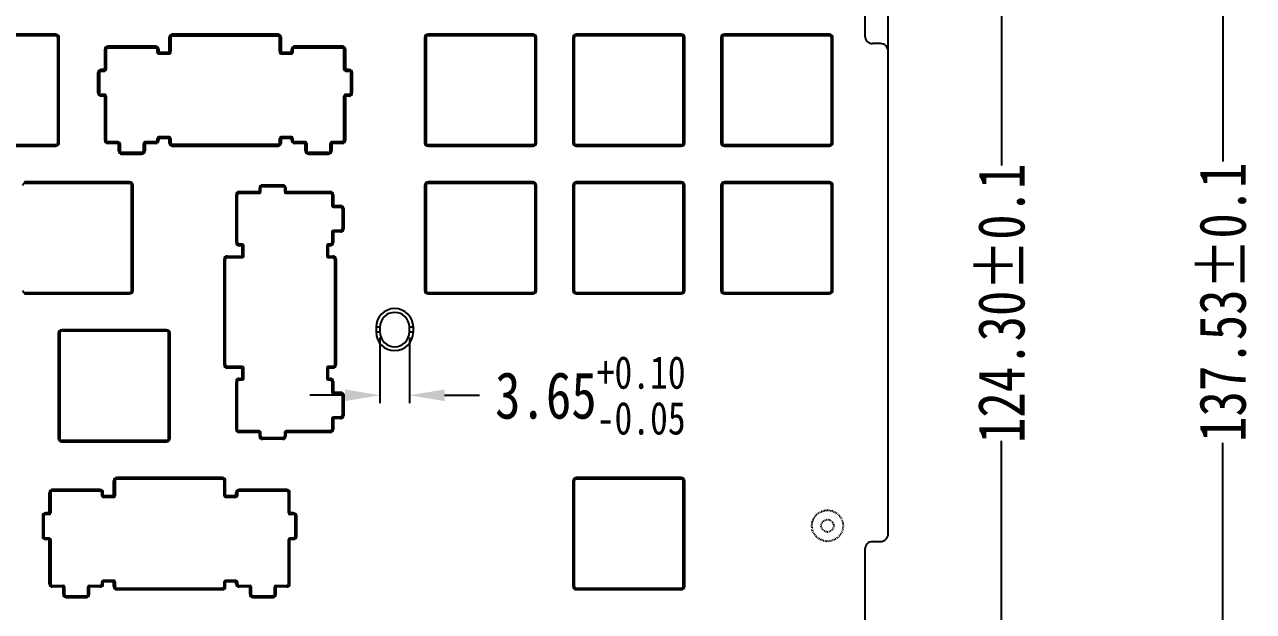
# Model space of a CAD drawing. Header units: inches. Extents: x 2039 to 2506, y 39 to 309.
# Drawn here: x 2347.9 to 2505.9, y 148.1 to 223.6 of the extents above; entities that cross this region are included whole.
import ezdxf

# ---------------------------------------------------------------- set-up
doc = ezdxf.new("R2010")
doc.units = ezdxf.units.IN
doc.header["$LTSCALE"] = 0.909449
doc.header["$MEASUREMENT"] = 0
doc.header["$PDMODE"] = 3
doc.header["$PDSIZE"] = 0.3125
doc.linetypes.add('HIDDEN', pattern=[0.2, 0.1, -0.1])
doc.linetypes.add('PHANTOM', pattern=[0.8, 0.45, -0.05, 0.1, -0.05, 0.1, -0.05])
doc.layers.get('0').update_dxf_attribs({"linetype": 'CONTINUOUS'})
doc.layers.get('Defpoints').update_dxf_attribs({"linetype": 'CONTINUOUS'})
doc.layers.add('DEFAULT_2', color=8, linetype='HIDDEN')
doc.layers.add('DEFAULT_3', color=7, linetype='PHANTOM')
doc.styles.get("Standard").update_dxf_attribs({"font": 'txt', "width": 0.8})
doc.dimstyles.get("Standard").update_dxf_attribs({"dimtxt": 6, "dimasz": 4.5, "dimexe": 1, "dimexo": 1, "dimgap": 0.09, "dimtad": 0, "dimzin": 1, "dimdsep": 46, "dimtxsty": 'Standard', "dimcen": 0.09, "dimclrd": 5, "dimclre": 5, "dimclrt": 1, "dimadec": 0, "dimazin": 0, "dimtp": 0.01, "dimtm": 0.01, "dimtfac": 1, "dimtofl": 0, "dimtmove": 0, "dimatfit": 3, "dimfxl": 1, "dimtolj": 1, "dimtzin": 4, "dimarcsym": 0})

# ---------------------------------------------------------------- blocks, each defined once
blk = doc.blocks.new('*D13')
at = {"layer": 'DEFAULT_3', "color": 3, "linetype": 'ByBlock', "lineweight": -2, "transparency": 16777216}
for p, q in [((2102.23, 159.11), (2102.23, 306.26)), ((2106.73, 305.26), (2170.1, 305.26)), ((2454.43, 305.26), (2207.08, 305.26)), ((2458.93, 159.11), (2458.93, 306.26))]:
    blk.add_line(p, q, dxfattribs=at)
at = {"layer": 'DEFAULT_3', "color": 3, "linetype": 'ByBlock', "transparency": 16777216}
for points in [[(2106.73, 306.01), (2106.73, 304.51), (2102.23, 305.26)], [(2454.43, 304.51), (2454.43, 306.01), (2458.93, 305.26)]]:
    blk.add_solid(points, dxfattribs=at)
at = {"layer": 'Defpoints', "color": 0, "linetype": 'ByBlock', "transparency": 16777216}
for p in [(2458.93, 305.26), (2102.23, 158.11), (2458.93, 158.11)]:
    blk.add_point(p, dxfattribs=at)
at = {"layer": 'DEFAULT_3', "color": 3, "linetype": 'ByBlock', "transparency": 16777216, "insert": (2188.59, 305.26), "char_height": 6, "attachment_point": 5}
blk.add_mtext('356.70%%P0.1', dxfattribs=at)
blk = doc.blocks.new('*D14')
at = {"layer": 'DEFAULT_3', "color": 3, "linetype": 'ByBlock', "lineweight": -2, "transparency": 16777216}
for p, q in [((2455.93, 251.26), (2474.5, 251.26)), ((2473.5, 246.76), (2473.5, 205.43)), ((2473.5, 131.46), (2473.5, 170.05)), ((2455.93, 126.96), (2474.5, 126.96))]:
    blk.add_line(p, q, dxfattribs=at)
at = {"layer": 'DEFAULT_3', "color": 3, "linetype": 'ByBlock', "transparency": 16777216}
for points in [[(2474.25, 246.76), (2472.75, 246.76), (2473.5, 251.26)], [(2472.75, 131.46), (2474.25, 131.46), (2473.5, 126.96)]]:
    blk.add_solid(points, dxfattribs=at)
at = {"layer": 'Defpoints', "color": 0, "linetype": 'ByBlock', "transparency": 16777216}
for p in [(2454.93, 251.26), (2454.93, 126.96), (2473.5, 126.96)]:
    blk.add_point(p, dxfattribs=at)
at = {"layer": 'DEFAULT_3', "color": 3, "linetype": 'ByBlock', "transparency": 16777216, "insert": (2473.5, 187.74), "char_height": 6, "attachment_point": 5, "rotation": 90}
blk.add_mtext('124.30%%P0.1', dxfattribs=at)
blk = doc.blocks.new('*D15')
at = {"layer": 'DEFAULT_3', "color": 3, "linetype": 'ByBlock', "lineweight": -2, "transparency": 16777216}
for p, q in [((2437.33, 258.26), (2502.94, 258.26)), ((2501.94, 253.76), (2501.94, 205.98)), ((2501.94, 125.23), (2501.94, 169.8)), ((2437.33, 120.73), (2502.94, 120.73))]:
    blk.add_line(p, q, dxfattribs=at)
at = {"layer": 'DEFAULT_3', "color": 3, "linetype": 'ByBlock', "transparency": 16777216}
for points in [[(2502.69, 253.76), (2501.19, 253.76), (2501.94, 258.26)], [(2501.19, 125.23), (2502.69, 125.23), (2501.94, 120.73)]]:
    blk.add_solid(points, dxfattribs=at)
at = {"layer": 'Defpoints', "color": 0, "linetype": 'ByBlock', "transparency": 16777216}
for p in [(2436.33, 258.26), (2501.94, 258.26), (2436.33, 120.73)]:
    blk.add_point(p, dxfattribs=at)
at = {"layer": 'DEFAULT_3', "color": 3, "linetype": 'ByBlock', "transparency": 16777216, "insert": (2501.94, 187.89), "char_height": 6, "attachment_point": 5, "rotation": 90}
blk.add_mtext('137.53%%P0.1', dxfattribs=at)
blk = doc.blocks.new('*D38')
at = {"layer": 'DEFAULT_3', "color": 3, "linetype": 'ByBlock', "lineweight": -2, "transparency": 16777216}
for p, q in [((2393.59, 183.36), (2393.59, 174.92)), ((2397.39, 183.36), (2397.39, 174.92)), ((2389.09, 175.92), (2384.59, 175.92)), ((2401.89, 175.92), (2406.39, 175.92))]:
    blk.add_line(p, q, dxfattribs=at)
at = {"layer": 'DEFAULT_3', "color": 3, "linetype": 'ByBlock', "transparency": 16777216}
for points in [[(2389.09, 175.17), (2389.09, 176.67), (2393.59, 175.92)], [(2401.89, 176.67), (2401.89, 175.17), (2397.39, 175.92)]]:
    blk.add_solid(points, dxfattribs=at)
at = {"layer": 'Defpoints', "color": 0, "linetype": 'ByBlock', "transparency": 16777216}
for p in [(2393.59, 184.36), (2397.39, 184.36), (2397.39, 175.92)]:
    blk.add_point(p, dxfattribs=at)
at = {"layer": 'DEFAULT_3', "color": 3, "linetype": 'ByBlock', "transparency": 16777216, "insert": (2420.64, 175.92), "char_height": 6, "attachment_point": 5}
blk.add_mtext('\\A1;\\A1;3.65{\\H0.7x;\\S+0.10^ -0.05;}', dxfattribs=at)

msp = doc.modelspace()

# ---------------------------------------------------------------- linework, layer by layer
at = {"color": 7, "linetype": 'Continuous'}
for p, q in [((2455.927, 250.26), (2455.927, 222.115)), ((2351.923, 222.33), (2338.423, 222.33)), ((2351.923, 222.13), (2338.423, 222.13)), ((2351.923, 222.13), (2351.923, 222.33)), ((2352.373, 221.88), (2352.173, 221.88)), ((2352.173, 208.38), (2352.173, 221.88)), ((2352.373, 208.38), (2352.373, 221.88)), ((2366.688, 221.93), (2366.488, 221.93)), ((2366.488, 221.93), (2366.488, 220.085)), ((2366.488, 219.985), (2366.488, 221.93)), ((2366.688, 221.93), (2366.688, 220.085)), ((2366.688, 219.985), (2366.688, 221.93)), ((2380.488, 222.33), (2366.888, 222.33)), ((2366.888, 222.33), (2366.888, 222.13)), ((2366.888, 222.33), (2380.488, 222.33)), ((2380.488, 222.13), (2366.888, 222.13)), ((2366.888, 222.13), (2380.488, 222.13)), ((2380.488, 222.13), (2380.488, 222.33)), ((2380.888, 221.93), (2380.688, 221.93)), ((2380.688, 220.085), (2380.688, 221.93)), ((2380.688, 221.93), (2380.688, 219.985)), ((2380.888, 220.085), (2380.888, 221.93)), ((2380.888, 221.93), (2380.888, 219.985)), ((2399.523, 221.88), (2399.323, 221.88)), ((2399.323, 221.88), (2399.323, 208.38)), ((2399.523, 221.88), (2399.523, 208.38)), ((2413.273, 222.33), (2399.773, 222.33)), ((2399.773, 222.33), (2399.773, 222.13)), ((2413.273, 222.13), (2399.773, 222.13)), ((2413.273, 222.13), (2413.273, 222.33)), ((2413.723, 221.88), (2413.523, 221.88)), ((2413.523, 208.38), (2413.523, 221.88)), ((2413.723, 208.38), (2413.723, 221.88)), ((2418.573, 221.88), (2418.373, 221.88)), ((2418.373, 221.88), (2418.373, 208.38)), ((2418.573, 221.88), (2418.573, 208.38)), ((2432.323, 222.33), (2418.823, 222.33)), ((2418.823, 222.33), (2418.823, 222.13)), ((2432.323, 222.13), (2418.823, 222.13)), ((2432.323, 222.13), (2432.323, 222.33)), ((2432.773, 221.88), (2432.573, 221.88)), ((2432.573, 208.38), (2432.573, 221.88)), ((2432.773, 208.38), (2432.773, 221.88)), ((2437.623, 221.88), (2437.423, 221.88)), ((2437.423, 221.88), (2437.423, 208.38)), ((2437.623, 221.88), (2437.623, 208.38)), ((2451.373, 222.33), (2437.873, 222.33)), ((2437.873, 222.33), (2437.873, 222.13)), ((2451.373, 222.13), (2437.873, 222.13)), ((2451.373, 222.13), (2451.373, 222.33)), ((2451.823, 221.88), (2451.623, 221.88)), ((2451.623, 208.38), (2451.623, 221.88)), ((2451.823, 208.38), (2451.823, 221.88)), ((2358.412, 220.385), (2358.212, 220.385)), ((2358.212, 217.585), (2358.212, 220.385)), ((2358.212, 217.785), (2358.212, 220.385)), ((2358.412, 220.385), (2358.412, 217.785)), ((2358.412, 217.785), (2358.412, 220.385)), ((2364.763, 220.785), (2358.612, 220.785)), ((2358.612, 220.785), (2358.612, 220.585)), ((2358.612, 220.785), (2364.763, 220.785)), ((2364.763, 220.585), (2358.612, 220.585)), ((2358.612, 220.585), (2364.763, 220.585)), ((2364.763, 220.585), (2364.763, 220.785)), ((2365.163, 220.385), (2364.963, 220.385)), ((2364.963, 219.985), (2364.963, 220.385)), ((2364.963, 220.385), (2364.963, 219.985)), ((2366.388, 219.985), (2364.963, 219.985)), ((2365.163, 219.785), (2365.163, 220.385)), ((2365.163, 220.385), (2365.163, 219.985)), ((2365.163, 219.985), (2366.488, 219.985)), ((2366.388, 219.785), (2365.163, 219.785)), ((2365.163, 219.785), (2366.488, 219.785)), ((2366.388, 219.785), (2366.388, 219.985)), ((2366.488, 220.085), (2366.688, 220.085)), ((2380.688, 220.085), (2380.888, 220.085)), ((2380.888, 219.985), (2382.212, 219.985)), ((2380.888, 219.785), (2382.212, 219.785)), ((2382.412, 219.985), (2380.988, 219.985)), ((2380.988, 219.985), (2380.988, 219.785)), ((2382.212, 219.785), (2380.988, 219.785)), ((2382.412, 220.385), (2382.212, 220.385)), ((2382.212, 219.785), (2382.212, 220.385)), ((2382.212, 219.985), (2382.212, 220.385)), ((2382.412, 220.385), (2382.412, 219.985)), ((2382.412, 219.985), (2382.412, 220.385)), ((2388.763, 220.785), (2382.612, 220.785)), ((2382.612, 220.785), (2382.612, 220.585)), ((2382.612, 220.785), (2388.763, 220.785)), ((2388.763, 220.585), (2382.612, 220.585)), ((2382.612, 220.585), (2388.763, 220.585)), ((2388.763, 220.585), (2388.763, 220.785)), ((2389.163, 220.385), (2388.963, 220.385)), ((2388.963, 217.785), (2388.963, 220.385)), ((2388.963, 220.385), (2388.963, 217.785)), ((2389.163, 217.585), (2389.163, 220.385)), ((2389.163, 220.385), (2389.163, 217.785)), ((2457.927, 221.115), (2456.927, 221.115)), ((2458.927, 158.115), (2458.927, 220.115)), ((2357.538, 217.385), (2357.338, 217.385)), ((2357.338, 217.385), (2357.338, 214.775)), ((2357.338, 214.775), (2357.338, 217.385)), ((2357.538, 217.385), (2357.538, 214.775)), ((2357.538, 214.775), (2357.538, 217.385)), ((2358.412, 217.785), (2357.738, 217.785)), ((2357.738, 217.785), (2357.738, 217.585)), ((2357.738, 217.785), (2358.212, 217.785)), ((2358.212, 217.585), (2357.738, 217.585)), ((2357.738, 217.585), (2358.212, 217.585)), ((2389.638, 217.785), (2388.963, 217.785)), ((2389.163, 217.785), (2389.638, 217.785)), ((2389.638, 217.585), (2389.163, 217.585)), ((2389.163, 217.585), (2389.638, 217.585)), ((2389.638, 217.585), (2389.638, 217.785)), ((2390.038, 217.385), (2389.838, 217.385)), ((2389.838, 214.775), (2389.838, 217.385)), ((2389.838, 217.385), (2389.838, 214.775)), ((2390.038, 214.775), (2390.038, 217.385)), ((2390.038, 217.385), (2390.038, 214.775)), ((2357.338, 214.775), (2357.538, 214.775)), ((2357.738, 214.575), (2358.212, 214.575)), ((2357.738, 214.575), (2357.738, 214.375)), ((2358.212, 214.575), (2357.738, 214.575)), ((2358.412, 214.375), (2357.738, 214.375)), ((2358.212, 214.375), (2357.738, 214.375)), ((2358.212, 208.675), (2358.212, 214.575)), ((2358.212, 208.675), (2358.212, 214.375)), ((2358.412, 214.375), (2358.412, 208.675)), ((2358.412, 208.675), (2358.412, 214.375)), ((2389.638, 214.375), (2388.963, 214.375)), ((2388.963, 208.675), (2388.963, 214.375)), ((2388.963, 214.375), (2388.963, 208.675)), ((2389.163, 214.575), (2389.638, 214.575)), ((2389.163, 208.675), (2389.163, 214.575)), ((2389.638, 214.575), (2389.163, 214.575)), ((2389.638, 214.375), (2389.163, 214.375)), ((2389.163, 214.375), (2389.163, 208.675)), ((2389.638, 214.375), (2389.638, 214.575)), ((2389.838, 214.775), (2390.038, 214.775)), ((2358.212, 208.675), (2358.412, 208.675)), ((2366.688, 208.93), (2364.963, 208.93)), ((2364.963, 208.675), (2364.963, 208.93)), ((2364.963, 208.93), (2364.963, 208.675)), ((2364.963, 208.675), (2365.163, 208.675)), ((2365.163, 209.13), (2366.488, 209.13)), ((2365.163, 208.675), (2365.163, 209.13)), ((2366.488, 209.13), (2365.163, 209.13)), ((2366.488, 208.93), (2365.163, 208.93)), ((2365.163, 208.93), (2365.163, 208.675)), ((2366.488, 208.33), (2366.488, 209.13)), ((2366.488, 208.33), (2366.488, 208.93)), ((2366.688, 208.93), (2366.688, 208.33)), ((2366.688, 208.33), (2366.688, 208.93)), ((2382.412, 208.93), (2380.688, 208.93)), ((2380.688, 208.33), (2380.688, 208.93)), ((2380.688, 208.93), (2380.688, 208.33)), ((2380.888, 209.13), (2382.212, 209.13)), ((2380.888, 208.33), (2380.888, 209.13)), ((2382.212, 209.13), (2380.888, 209.13)), ((2382.212, 208.93), (2380.888, 208.93)), ((2380.888, 208.93), (2380.888, 208.33)), ((2382.212, 208.675), (2382.212, 209.13)), ((2382.212, 208.675), (2382.212, 208.93)), ((2382.212, 208.675), (2382.412, 208.675)), ((2382.412, 208.93), (2382.412, 208.675)), ((2382.412, 208.675), (2382.412, 208.93)), ((2388.963, 208.675), (2389.163, 208.675)), ((2338.423, 208.13), (2351.923, 208.13)), ((2338.423, 207.93), (2351.923, 207.93)), ((2351.923, 207.93), (2351.923, 208.13)), ((2352.173, 208.38), (2352.373, 208.38)), ((2358.612, 208.475), (2359.988, 208.475)), ((2358.612, 208.475), (2358.612, 208.275)), ((2359.988, 208.475), (2358.612, 208.475)), ((2360.188, 208.275), (2358.612, 208.275)), ((2359.988, 208.275), (2358.612, 208.275)), ((2359.988, 207.325), (2359.988, 208.475)), ((2359.988, 207.325), (2359.988, 208.275)), ((2359.988, 207.325), (2360.188, 207.325)), ((2360.188, 208.275), (2360.188, 207.325)), ((2360.188, 207.325), (2360.188, 208.275)), ((2360.388, 207.125), (2362.988, 207.125)), ((2360.388, 207.125), (2360.388, 206.925)), ((2362.988, 207.125), (2360.388, 207.125)), ((2362.988, 206.925), (2362.988, 207.125)), ((2364.763, 208.275), (2363.188, 208.275)), ((2363.188, 207.325), (2363.188, 208.275)), ((2363.188, 208.275), (2363.188, 207.325)), ((2363.188, 207.325), (2363.388, 207.325)), ((2363.388, 208.475), (2364.763, 208.475)), ((2363.388, 207.325), (2363.388, 208.475)), ((2364.763, 208.475), (2363.388, 208.475)), ((2364.763, 208.275), (2363.388, 208.275)), ((2363.388, 208.275), (2363.388, 207.325)), ((2364.763, 208.275), (2364.763, 208.475)), ((2366.488, 208.33), (2366.688, 208.33)), ((2366.888, 208.13), (2380.488, 208.13)), ((2366.888, 208.13), (2366.888, 207.93)), ((2380.488, 208.13), (2366.888, 208.13)), ((2366.888, 207.93), (2380.488, 207.93)), ((2380.488, 207.93), (2366.888, 207.93)), ((2380.488, 207.93), (2380.488, 208.13)), ((2380.688, 208.33), (2380.888, 208.33)), ((2382.612, 208.475), (2383.988, 208.475)), ((2382.612, 208.475), (2382.612, 208.275)), ((2383.988, 208.475), (2382.612, 208.475)), ((2384.188, 208.275), (2382.612, 208.275)), ((2383.988, 208.275), (2382.612, 208.275)), ((2383.988, 207.325), (2383.988, 208.475)), ((2383.988, 207.325), (2383.988, 208.275)), ((2383.988, 207.325), (2384.188, 207.325)), ((2384.188, 208.275), (2384.188, 207.325)), ((2384.188, 207.325), (2384.188, 208.275)), ((2384.388, 207.125), (2386.988, 207.125)), ((2384.388, 207.125), (2384.388, 206.925)), ((2386.988, 207.125), (2384.388, 207.125)), ((2386.988, 206.925), (2386.988, 207.125)), ((2388.763, 208.275), (2387.188, 208.275)), ((2387.188, 207.325), (2387.188, 208.275)), ((2387.188, 208.275), (2387.188, 207.325)), ((2387.188, 207.325), (2387.388, 207.325)), ((2387.388, 208.475), (2388.763, 208.475)), ((2387.388, 207.325), (2387.388, 208.475)), ((2388.763, 208.475), (2387.388, 208.475)), ((2388.763, 208.275), (2387.388, 208.275)), ((2387.388, 208.275), (2387.388, 207.325)), ((2388.763, 208.275), (2388.763, 208.475)), ((2399.323, 208.38), (2399.523, 208.38)), ((2399.773, 208.13), (2413.273, 208.13)), ((2399.773, 208.13), (2399.773, 207.93)), ((2399.773, 207.93), (2413.273, 207.93)), ((2413.273, 207.93), (2413.273, 208.13)), ((2413.523, 208.38), (2413.723, 208.38)), ((2418.373, 208.38), (2418.573, 208.38)), ((2418.823, 208.13), (2432.323, 208.13)), ((2418.823, 208.13), (2418.823, 207.93)), ((2418.823, 207.93), (2432.323, 207.93)), ((2432.323, 207.93), (2432.323, 208.13)), ((2432.573, 208.38), (2432.773, 208.38)), ((2437.423, 208.38), (2437.623, 208.38)), ((2437.873, 208.13), (2451.373, 208.13)), ((2437.873, 208.13), (2437.873, 207.93)), ((2437.873, 207.93), (2451.373, 207.93)), ((2451.373, 207.93), (2451.373, 208.13)), ((2451.623, 208.38), (2451.823, 208.38)), ((2360.388, 206.925), (2362.988, 206.925)), ((2362.988, 206.925), (2360.388, 206.925)), ((2384.388, 206.925), (2386.988, 206.925)), ((2386.988, 206.925), (2384.388, 206.925)), ((2361.408, 203.345), (2347.908, 203.345)), ((2347.908, 203.345), (2347.908, 203.145)), ((2361.408, 203.145), (2347.908, 203.145)), ((2361.408, 203.145), (2361.408, 203.345)), ((2361.858, 202.895), (2361.658, 202.895)), ((2361.658, 189.395), (2361.658, 202.895)), ((2361.858, 189.395), (2361.858, 202.895)), ((2378.091, 202.09), (2378.091, 202.565)), ((2378.291, 202.09), (2378.291, 202.565)), ((2378.491, 202.965), (2381.101, 202.965)), ((2378.491, 202.765), (2381.101, 202.765)), ((2381.301, 202.565), (2381.301, 202.09)), ((2381.501, 202.565), (2381.501, 202.09)), ((2399.523, 202.895), (2399.323, 202.895)), ((2399.323, 202.895), (2399.323, 189.395)), ((2399.523, 202.895), (2399.523, 189.395)), ((2413.273, 203.345), (2399.773, 203.345)), ((2399.773, 203.345), (2399.773, 203.145)), ((2413.273, 203.145), (2399.773, 203.145)), ((2413.273, 203.145), (2413.273, 203.345)), ((2413.723, 202.895), (2413.523, 202.895)), ((2413.523, 189.395), (2413.523, 202.895)), ((2413.723, 189.395), (2413.723, 202.895)), ((2418.573, 202.895), (2418.373, 202.895)), ((2418.373, 202.895), (2418.373, 189.395)), ((2418.573, 202.895), (2418.573, 189.395)), ((2432.323, 203.345), (2418.823, 203.345)), ((2418.823, 203.345), (2418.823, 203.145)), ((2432.323, 203.145), (2418.823, 203.145)), ((2432.323, 203.145), (2432.323, 203.345)), ((2432.773, 202.895), (2432.573, 202.895)), ((2432.573, 189.395), (2432.573, 202.895)), ((2432.773, 189.395), (2432.773, 202.895)), ((2437.623, 202.895), (2437.423, 202.895)), ((2437.423, 202.895), (2437.423, 189.395)), ((2437.623, 202.895), (2437.623, 189.395)), ((2451.373, 203.345), (2437.873, 203.345)), ((2437.873, 203.345), (2437.873, 203.145)), ((2451.373, 203.145), (2437.873, 203.145)), ((2451.373, 203.145), (2451.373, 203.345)), ((2451.823, 202.895), (2451.623, 202.895)), ((2451.623, 189.395), (2451.623, 202.895)), ((2451.823, 189.395), (2451.823, 202.895)), ((2375.091, 195.54), (2375.091, 201.69)), ((2375.291, 195.54), (2375.291, 201.69)), ((2375.491, 202.09), (2378.091, 202.09)), ((2375.491, 201.89), (2378.091, 201.89)), ((2381.501, 202.09), (2387.201, 202.09)), ((2381.501, 201.89), (2387.201, 201.89)), ((2387.401, 201.69), (2387.401, 200.315)), ((2387.601, 201.69), (2387.601, 200.315)), ((2387.601, 200.315), (2388.551, 200.315)), ((2387.601, 200.115), (2388.551, 200.115)), ((2388.751, 199.915), (2388.751, 197.315)), ((2388.951, 199.915), (2388.951, 197.315)), ((2387.401, 196.915), (2387.401, 195.54)), ((2388.551, 197.115), (2387.601, 197.115)), ((2388.551, 196.915), (2387.601, 196.915)), ((2387.601, 196.915), (2387.601, 195.54)), ((2375.891, 195.34), (2375.491, 195.34)), ((2375.891, 195.14), (2375.491, 195.14)), ((2375.891, 193.815), (2375.891, 195.14)), ((2376.091, 193.815), (2376.091, 195.14)), ((2386.746, 195.14), (2386.746, 193.815)), ((2387.201, 195.34), (2386.946, 195.34)), ((2387.201, 195.14), (2386.946, 195.14)), ((2386.946, 195.14), (2386.946, 193.815)), ((2373.546, 179.815), (2373.546, 193.415)), ((2373.746, 179.815), (2373.746, 193.415)), ((2373.946, 193.815), (2375.891, 193.815)), ((2373.946, 193.615), (2375.891, 193.615)), ((2386.946, 193.815), (2387.546, 193.815)), ((2386.946, 193.615), (2387.546, 193.615)), ((2387.746, 193.415), (2387.746, 179.815)), ((2387.946, 193.415), (2387.946, 179.815)), ((2347.908, 189.145), (2361.408, 189.145)), ((2347.908, 189.145), (2347.908, 188.945)), ((2347.908, 188.945), (2361.408, 188.945)), ((2361.408, 188.945), (2361.408, 189.145)), ((2361.658, 189.395), (2361.858, 189.395)), ((2399.323, 189.395), (2399.523, 189.395)), ((2399.773, 189.145), (2413.273, 189.145)), ((2399.773, 189.145), (2399.773, 188.945)), ((2399.773, 188.945), (2413.273, 188.945)), ((2413.273, 188.945), (2413.273, 189.145)), ((2413.523, 189.395), (2413.723, 189.395)), ((2418.373, 189.395), (2418.573, 189.395)), ((2418.823, 189.145), (2432.323, 189.145)), ((2418.823, 189.145), (2418.823, 188.945)), ((2418.823, 188.945), (2432.323, 188.945)), ((2432.323, 188.945), (2432.323, 189.145)), ((2432.573, 189.395), (2432.773, 189.395)), ((2437.423, 189.395), (2437.623, 189.395)), ((2437.873, 189.145), (2451.373, 189.145)), ((2437.873, 189.145), (2437.873, 188.945)), ((2437.873, 188.945), (2451.373, 188.945)), ((2451.373, 188.945), (2451.373, 189.145)), ((2451.623, 189.395), (2451.823, 189.395)), ((2352.223, 183.895), (2352.223, 170.395)), ((2352.423, 183.895), (2352.223, 183.895)), ((2352.423, 183.895), (2352.423, 170.395)), ((2352.673, 184.345), (2352.673, 184.145)), ((2366.173, 184.345), (2352.673, 184.345)), ((2366.173, 184.145), (2352.673, 184.145)), ((2366.173, 184.145), (2366.173, 184.345)), ((2366.423, 170.395), (2366.423, 183.895)), ((2366.623, 183.895), (2366.423, 183.895)), ((2366.623, 170.395), (2366.623, 183.895)), ((2393.586, 184.664), (2393.086, 184.664)), ((2393.086, 184.664), (2393.086, 184.064)), ((2393.086, 184.064), (2393.586, 184.064)), ((2393.586, 184.664), (2393.586, 184.064)), ((2397.886, 184.664), (2397.386, 184.664)), ((2397.386, 184.064), (2397.386, 184.664)), ((2397.386, 184.064), (2397.886, 184.064)), ((2397.886, 184.064), (2397.886, 184.664)), ((2375.891, 179.615), (2373.946, 179.615)), ((2375.891, 179.415), (2373.946, 179.415)), ((2375.891, 178.09), (2375.891, 179.415)), ((2376.091, 178.09), (2376.091, 179.415)), ((2386.746, 179.415), (2386.746, 178.09)), ((2387.546, 179.615), (2386.946, 179.615)), ((2387.546, 179.415), (2386.946, 179.415)), ((2386.946, 179.415), (2386.946, 178.09)), ((2375.091, 171.54), (2375.091, 177.69)), ((2375.291, 171.54), (2375.291, 177.69)), ((2375.491, 178.09), (2375.891, 178.09)), ((2375.491, 177.89), (2375.891, 177.89)), ((2386.946, 178.09), (2387.201, 178.09)), ((2386.946, 177.89), (2387.201, 177.89)), ((2387.401, 177.69), (2387.401, 176.315)), ((2387.601, 177.69), (2387.601, 176.315)), ((2387.601, 176.315), (2388.551, 176.315)), ((2387.601, 176.115), (2388.551, 176.115)), ((2388.751, 175.915), (2388.751, 173.315)), ((2388.951, 175.915), (2388.951, 173.315)), ((2387.401, 172.915), (2387.401, 171.54)), ((2388.551, 173.115), (2387.601, 173.115)), ((2388.551, 172.915), (2387.601, 172.915)), ((2387.601, 172.915), (2387.601, 171.54)), ((2378.091, 171.34), (2375.491, 171.34)), ((2378.091, 171.14), (2375.491, 171.14)), ((2378.091, 170.665), (2378.091, 171.14)), ((2378.291, 170.665), (2378.291, 171.14)), ((2381.301, 171.14), (2381.301, 170.665)), ((2387.201, 171.34), (2381.501, 171.34)), ((2387.201, 171.14), (2381.501, 171.14)), ((2381.501, 171.14), (2381.501, 170.665)), ((2352.223, 170.395), (2352.423, 170.395)), ((2352.673, 170.145), (2352.673, 169.945)), ((2352.673, 170.145), (2366.173, 170.145)), ((2352.673, 169.945), (2366.173, 169.945)), ((2366.173, 169.945), (2366.173, 170.145)), ((2366.423, 170.395), (2366.623, 170.395)), ((2381.101, 170.465), (2378.491, 170.465)), ((2381.101, 170.265), (2378.491, 170.265)), ((2418.573, 164.895), (2418.373, 164.895)), ((2418.373, 164.895), (2418.373, 151.395)), ((2418.573, 164.895), (2418.573, 151.395)), ((2432.323, 165.345), (2418.823, 165.345)), ((2418.823, 165.345), (2418.823, 165.145)), ((2432.323, 165.145), (2418.823, 165.145)), ((2432.323, 165.145), (2432.323, 165.345)), ((2432.773, 164.895), (2432.573, 164.895)), ((2432.573, 151.395), (2432.573, 164.895)), ((2432.773, 151.395), (2432.773, 164.895)), ((2456.927, 157.115), (2457.927, 157.115)), ((2455.927, 156.115), (2455.927, 127.962)), ((2418.373, 151.395), (2418.573, 151.395)), ((2418.823, 151.145), (2432.323, 151.145)), ((2418.823, 151.145), (2418.823, 150.945)), ((2418.823, 150.945), (2432.323, 150.945)), ((2432.323, 150.945), (2432.323, 151.145)), ((2432.573, 151.395), (2432.773, 151.395))]:
    msp.add_line(p, q, dxfattribs=at)
at = {"color": 1, "linetype": 'Continuous'}
for p, q in [((2359.348, 162.8), (2359.348, 164.945)), ((2359.548, 164.945), (2359.348, 164.945)), ((2359.548, 164.945), (2359.548, 163)), ((2359.748, 165.345), (2359.748, 165.145)), ((2373.348, 165.345), (2359.748, 165.345)), ((2373.348, 165.145), (2359.748, 165.145)), ((2373.348, 165.145), (2373.348, 165.345)), ((2373.548, 163), (2373.548, 164.945)), ((2373.748, 164.945), (2373.548, 164.945)), ((2373.748, 162.8), (2373.748, 164.945)), ((2351.073, 160.6), (2351.073, 163.4)), ((2351.273, 163.4), (2351.073, 163.4)), ((2351.273, 163.4), (2351.273, 160.8)), ((2351.473, 163.8), (2351.473, 163.6)), ((2357.623, 163.8), (2351.473, 163.8)), ((2357.623, 163.6), (2351.473, 163.6)), ((2357.623, 163.6), (2357.623, 163.8)), ((2357.823, 163), (2357.823, 163.4)), ((2358.023, 163.4), (2357.823, 163.4)), ((2359.548, 163), (2357.823, 163)), ((2358.023, 162.8), (2358.023, 163.4)), ((2359.348, 162.8), (2358.023, 162.8)), ((2375.273, 163), (2373.548, 163)), ((2375.073, 162.8), (2373.748, 162.8)), ((2375.073, 162.8), (2375.073, 163.4)), ((2375.273, 163.4), (2375.073, 163.4)), ((2375.273, 163.4), (2375.273, 163)), ((2375.473, 163.8), (2375.473, 163.6)), ((2381.623, 163.8), (2375.473, 163.8)), ((2381.623, 163.6), (2375.473, 163.6)), ((2381.623, 163.6), (2381.623, 163.8)), ((2381.823, 160.8), (2381.823, 163.4)), ((2382.023, 163.4), (2381.823, 163.4)), ((2382.023, 160.6), (2382.023, 163.4)), ((2350.198, 160.4), (2350.198, 157.79)), ((2350.398, 160.4), (2350.198, 160.4)), ((2350.398, 160.4), (2350.398, 157.79)), ((2350.598, 160.8), (2350.598, 160.6)), ((2351.273, 160.8), (2350.598, 160.8)), ((2351.073, 160.6), (2350.598, 160.6)), ((2382.498, 160.8), (2381.823, 160.8)), ((2382.498, 160.6), (2382.023, 160.6)), ((2382.498, 160.6), (2382.498, 160.8)), ((2382.698, 157.79), (2382.698, 160.4)), ((2382.898, 160.4), (2382.698, 160.4)), ((2382.898, 157.79), (2382.898, 160.4)), ((2350.198, 157.79), (2350.398, 157.79)), ((2350.598, 157.59), (2350.598, 157.39)), ((2350.598, 157.59), (2351.073, 157.59)), ((2351.273, 157.39), (2350.598, 157.39)), ((2351.073, 151.69), (2351.073, 157.59)), ((2351.273, 157.39), (2351.273, 151.69)), ((2381.823, 151.69), (2381.823, 157.39)), ((2382.498, 157.39), (2381.823, 157.39)), ((2382.023, 151.69), (2382.023, 157.59)), ((2382.023, 157.59), (2382.498, 157.59)), ((2382.498, 157.39), (2382.498, 157.59)), ((2382.698, 157.79), (2382.898, 157.79)), ((2351.073, 151.69), (2351.273, 151.69)), ((2357.823, 151.69), (2357.823, 151.945)), ((2359.548, 151.945), (2357.823, 151.945)), ((2357.823, 151.69), (2358.023, 151.69)), ((2358.023, 151.69), (2358.023, 152.145)), ((2358.023, 152.145), (2359.348, 152.145)), ((2359.348, 151.345), (2359.348, 152.145)), ((2359.548, 151.945), (2359.548, 151.345)), ((2373.548, 151.345), (2373.548, 151.945)), ((2375.273, 151.945), (2373.548, 151.945)), ((2373.748, 151.345), (2373.748, 152.145)), ((2373.748, 152.145), (2375.073, 152.145)), ((2375.073, 151.69), (2375.073, 152.145)), ((2375.073, 151.69), (2375.273, 151.69)), ((2375.273, 151.945), (2375.273, 151.69)), ((2381.823, 151.69), (2382.023, 151.69)), ((2351.473, 151.49), (2351.473, 151.29)), ((2351.473, 151.49), (2352.848, 151.49)), ((2353.048, 151.29), (2351.473, 151.29)), ((2352.848, 150.34), (2352.848, 151.49)), ((2352.848, 150.34), (2353.048, 150.34)), ((2353.048, 151.29), (2353.048, 150.34)), ((2353.248, 150.14), (2353.248, 149.94)), ((2353.248, 150.14), (2355.848, 150.14)), ((2355.848, 149.94), (2355.848, 150.14)), ((2356.048, 150.34), (2356.048, 151.29)), ((2357.623, 151.29), (2356.048, 151.29)), ((2356.048, 150.34), (2356.248, 150.34)), ((2356.248, 150.34), (2356.248, 151.49)), ((2356.248, 151.49), (2357.623, 151.49)), ((2357.623, 151.29), (2357.623, 151.49)), ((2359.348, 151.345), (2359.548, 151.345)), ((2359.748, 151.145), (2359.748, 150.945)), ((2359.748, 151.145), (2373.348, 151.145)), ((2359.748, 150.945), (2373.348, 150.945)), ((2373.348, 150.945), (2373.348, 151.145)), ((2373.548, 151.345), (2373.748, 151.345)), ((2375.473, 151.49), (2375.473, 151.29)), ((2375.473, 151.49), (2376.848, 151.49)), ((2377.048, 151.29), (2375.473, 151.29)), ((2376.848, 150.34), (2376.848, 151.49)), ((2376.848, 150.34), (2377.048, 150.34)), ((2377.048, 151.29), (2377.048, 150.34)), ((2377.248, 150.14), (2377.248, 149.94)), ((2377.248, 150.14), (2379.848, 150.14)), ((2379.848, 149.94), (2379.848, 150.14)), ((2380.048, 150.34), (2380.048, 151.29)), ((2381.623, 151.29), (2380.048, 151.29)), ((2380.048, 150.34), (2380.248, 150.34)), ((2380.248, 150.34), (2380.248, 151.49)), ((2380.248, 151.49), (2381.623, 151.49)), ((2381.623, 151.29), (2381.623, 151.49)), ((2353.248, 149.94), (2355.848, 149.94)), ((2377.248, 149.94), (2379.848, 149.94))]:
    msp.add_line(p, q, dxfattribs=at)
at = {"color": 7, "linetype": 'Continuous'}
for centre, radius, start, end in [((2351.923, 221.88), 0.45, 0.00003, 89.99997), ((2351.923, 221.88), 0.25, 0, 90.00003), ((2366.888, 221.93), 0.4, 90.00037, 180.00141), ((2366.888, 221.93), 0.4, 90, 180), ((2366.888, 221.93), 0.2, 89.99968, 180), ((2366.888, 221.93), 0.2, 90, 180), ((2380.488, 221.93), 0.4, 359.9998, 89.99963), ((2380.488, 221.93), 0.4, 0, 90), ((2380.488, 221.93), 0.2, 359.99968, 89.99917), ((2380.488, 221.93), 0.2, 0, 90), ((2399.773, 221.88), 0.45, 90.00003, 179.99997), ((2399.773, 221.88), 0.25, 90, 180.00003), ((2413.273, 221.88), 0.45, 0.00003, 89.99997), ((2413.273, 221.88), 0.25, 0, 90.00003), ((2418.823, 221.88), 0.45, 90.00003, 179.99997), ((2418.823, 221.88), 0.25, 90, 180.00003), ((2432.323, 221.88), 0.45, 0.00003, 89.99997), ((2432.323, 221.88), 0.25, 0, 90.00003), ((2437.873, 221.88), 0.45, 90.00003, 179.99997), ((2437.873, 221.88), 0.25, 90, 180.00003), ((2451.373, 221.88), 0.45, 0.00003, 89.99997), ((2451.373, 221.88), 0.25, 0, 90.00003), ((2456.927, 222.115), 1, 180, 270), ((2358.612, 220.385), 0.4, 90.00037, 179.99987), ((2358.612, 220.385), 0.4, 90, 180), ((2358.612, 220.385), 0.2, 90, 180.0003), ((2358.612, 220.385), 0.2, 90, 180), ((2364.763, 220.385), 0.4, 0.00024, 89.99963), ((2364.763, 220.385), 0.4, 0, 90), ((2364.763, 220.385), 0.2, 0, 90.0003), ((2364.763, 220.385), 0.2, 0, 90), ((2365.163, 219.985), 0.2, 180.00284, 270), ((2365.163, 219.985), 0.2, 180, 270), ((2366.388, 220.085), 0.3, 270.00435, 359.99627), ((2366.388, 220.085), 0.1, 270.0034, 0.00317), ((2366.488, 219.985), 0.2, 270, 0), ((2380.988, 220.085), 0.3, 180, 269.99627), ((2380.888, 219.985), 0.2, 180, 270), ((2380.988, 220.085), 0.1, 180.00196, 270.00164), ((2382.612, 220.385), 0.4, 90.00037, 179.99987), ((2382.612, 220.385), 0.4, 90, 180), ((2382.212, 219.985), 0.2, 270.00284, 360), ((2382.212, 219.985), 0.2, 270, 0), ((2382.612, 220.385), 0.2, 90, 180.0003), ((2382.612, 220.385), 0.2, 90, 180), ((2388.763, 220.385), 0.4, 0.00024, 89.99963), ((2388.763, 220.385), 0.4, 0, 90), ((2388.763, 220.385), 0.2, 0, 90.0003), ((2388.763, 220.385), 0.2, 0, 90), ((2457.927, 220.115), 1, 0, 90), ((2357.738, 217.385), 0.4, 90.00013, 179.99963), ((2357.738, 217.385), 0.4, 90, 180), ((2357.738, 217.385), 0.2, 89.99968, 180), ((2357.738, 217.385), 0.2, 90, 180), ((2358.212, 217.785), 0.2, 270.00284, 360), ((2358.212, 217.785), 0.2, 270, 0), ((2389.163, 217.785), 0.2, 180.00284, 270), ((2389.163, 217.785), 0.2, 180, 270), ((2389.638, 217.385), 0.4, 0.00037, 89.99976), ((2389.638, 217.385), 0.4, 0, 90), ((2389.638, 217.385), 0.2, 359.99968, 89.99917), ((2389.638, 217.385), 0.2, 0, 90), ((2357.738, 214.775), 0.4, 180.00037, 269.99976), ((2357.738, 214.775), 0.4, 180, 270), ((2357.738, 214.775), 0.2, 180, 269.99917), ((2357.738, 214.775), 0.2, 180, 270), ((2358.212, 214.375), 0.2, 0.00284, 90), ((2358.212, 214.375), 0.2, 0, 90), ((2389.163, 214.375), 0.2, 90.00284, 180), ((2389.163, 214.375), 0.2, 90, 180), ((2389.638, 214.775), 0.4, 270.00013, 359.99963), ((2389.638, 214.775), 0.2, 269.99968, 359.99917), ((2389.638, 214.775), 0.4, 270, 0), ((2389.638, 214.775), 0.2, 270, 0), ((2358.612, 208.675), 0.4, 180.00024, 269.99987), ((2358.612, 208.675), 0.4, 180, 270), ((2358.612, 208.675), 0.2, 180, 270.0003), ((2358.612, 208.675), 0.2, 180, 270), ((2364.763, 208.675), 0.4, 270.00024, 359.99987), ((2364.763, 208.675), 0.2, 270, 0.0003), ((2364.763, 208.675), 0.4, 270, 0), ((2364.763, 208.675), 0.2, 270, 0), ((2365.163, 208.93), 0.2, 90.00284, 180), ((2365.163, 208.93), 0.2, 90, 180), ((2366.488, 208.93), 0.2, 0.00284, 89.99779), ((2366.488, 208.93), 0.2, 0, 90), ((2380.888, 208.93), 0.2, 90.00284, 180), ((2380.888, 208.93), 0.2, 90, 180), ((2382.212, 208.93), 0.2, 0.00284, 90), ((2382.212, 208.93), 0.2, 0, 90), ((2382.612, 208.675), 0.4, 180.00024, 269.99987), ((2382.612, 208.675), 0.4, 180, 270), ((2382.612, 208.675), 0.2, 180, 270.0003), ((2382.612, 208.675), 0.2, 180, 270), ((2388.763, 208.675), 0.4, 270.00024, 359.99987), ((2388.763, 208.675), 0.2, 270, 0.0003), ((2388.763, 208.675), 0.4, 270, 0), ((2388.763, 208.675), 0.2, 270, 0), ((2351.923, 208.38), 0.45, 270.00003, 359.99997), ((2351.923, 208.38), 0.25, 270, 360), ((2359.988, 208.275), 0.2, 0, 89.99716), ((2359.988, 208.275), 0.2, 0, 90), ((2360.388, 207.325), 0.4, 180.00013, 269.99963), ((2360.388, 207.325), 0.4, 180, 270), ((2360.388, 207.325), 0.2, 180, 269.99917), ((2360.388, 207.325), 0.2, 180, 270), ((2362.988, 207.325), 0.4, 270.00037, 359.99976), ((2362.988, 207.325), 0.2, 269.99968, 359.99917), ((2362.988, 207.325), 0.4, 270, 0), ((2362.988, 207.325), 0.2, 270, 0), ((2363.388, 208.275), 0.2, 90, 179.99716), ((2363.388, 208.275), 0.2, 90, 180), ((2366.888, 208.33), 0.4, 180.00013, 269.99963), ((2366.888, 208.33), 0.4, 180, 270), ((2366.888, 208.33), 0.2, 180, 269.99917), ((2366.888, 208.33), 0.2, 180, 270), ((2380.488, 208.33), 0.4, 270.00037, 359.99976), ((2380.488, 208.33), 0.2, 269.99968, 359.99917), ((2380.488, 208.33), 0.4, 270, 0), ((2380.488, 208.33), 0.2, 270, 0), ((2383.988, 208.275), 0.2, 0, 89.99716), ((2383.988, 208.275), 0.2, 0, 90), ((2384.388, 207.325), 0.4, 180.00013, 269.99963), ((2384.388, 207.325), 0.4, 180, 270), ((2384.388, 207.325), 0.2, 180, 269.99917), ((2384.388, 207.325), 0.2, 180, 270), ((2386.988, 207.325), 0.4, 270.00037, 359.99976), ((2386.988, 207.325), 0.2, 269.99968, 359.99917), ((2386.988, 207.325), 0.4, 270, 0), ((2386.988, 207.325), 0.2, 270, 0), ((2387.388, 208.275), 0.2, 90, 179.99716), ((2387.388, 208.275), 0.2, 90, 180), ((2399.773, 208.38), 0.45, 180.00003, 269.99997), ((2399.773, 208.38), 0.25, 180, 270.00003), ((2413.273, 208.38), 0.45, 270.00003, 359.99997), ((2413.273, 208.38), 0.25, 270, 360), ((2418.823, 208.38), 0.45, 180.00003, 269.99997), ((2418.823, 208.38), 0.25, 180, 270.00003), ((2432.323, 208.38), 0.45, 270.00003, 359.99997), ((2432.323, 208.38), 0.25, 270, 360), ((2437.873, 208.38), 0.45, 180.00003, 269.99997), ((2437.873, 208.38), 0.25, 180, 270.00003), ((2451.373, 208.38), 0.45, 270.00003, 359.99997), ((2451.373, 208.38), 0.25, 270, 360), ((2347.908, 202.895), 0.25, 90, 180.00003), ((2361.408, 202.895), 0.45, 0.00003, 89.99997), ((2361.408, 202.895), 0.25, 0, 90.00003), ((2378.491, 202.565), 0.4, 90, 180), ((2378.491, 202.565), 0.2, 90, 180), ((2381.101, 202.565), 0.4, 0, 90), ((2381.101, 202.565), 0.2, 0, 90), ((2399.773, 202.895), 0.45, 90.00003, 179.99997), ((2399.773, 202.895), 0.25, 90, 180.00003), ((2413.273, 202.895), 0.45, 0.00003, 89.99997), ((2413.273, 202.895), 0.25, 0, 90.00003), ((2418.823, 202.895), 0.45, 90.00003, 179.99997), ((2418.823, 202.895), 0.25, 90, 180.00003), ((2432.323, 202.895), 0.45, 0.00003, 89.99997), ((2432.323, 202.895), 0.25, 0, 90.00003), ((2437.873, 202.895), 0.45, 90.00003, 179.99997), ((2437.873, 202.895), 0.25, 90, 180.00003), ((2451.373, 202.895), 0.45, 0.00003, 89.99997), ((2451.373, 202.895), 0.25, 0, 90.00003), ((2375.491, 201.69), 0.4, 90, 180), ((2375.491, 201.69), 0.2, 90, 180), ((2378.091, 202.09), 0.2, 270, 0), ((2381.501, 202.09), 0.2, 180, 270), ((2387.201, 201.69), 0.4, 0, 90), ((2387.201, 201.69), 0.2, 0, 90), ((2387.601, 200.315), 0.2, 180, 270), ((2388.551, 199.915), 0.4, 0, 90), ((2388.551, 199.915), 0.2, 0, 90), ((2387.601, 196.915), 0.2, 90, 180), ((2388.551, 197.315), 0.4, 270, 0), ((2388.551, 197.315), 0.2, 270, 0), ((2375.491, 195.54), 0.4, 180, 270), ((2375.491, 195.54), 0.2, 180, 270), ((2375.891, 195.14), 0.2, 0, 90), ((2386.946, 195.14), 0.2, 90, 180), ((2387.201, 195.54), 0.4, 270, 0), ((2387.201, 195.54), 0.2, 270, 0), ((2373.946, 193.415), 0.4, 90, 180), ((2373.946, 193.415), 0.2, 90, 180), ((2375.891, 193.815), 0.2, 270, 0), ((2386.946, 193.815), 0.2, 180, 270), ((2387.546, 193.415), 0.4, 0, 90), ((2387.546, 193.415), 0.2, 0, 90), ((2347.908, 189.395), 0.25, 180, 270.00003), ((2361.408, 189.395), 0.45, 270.00003, 359.99997), ((2361.408, 189.395), 0.25, 270, 360), ((2399.773, 189.395), 0.45, 180.00003, 269.99997), ((2399.773, 189.395), 0.25, 180, 270.00003), ((2413.273, 189.395), 0.45, 270.00003, 359.99997), ((2413.273, 189.395), 0.25, 270, 360), ((2418.823, 189.395), 0.45, 180.00003, 269.99997), ((2418.823, 189.395), 0.25, 180, 270.00003), ((2432.323, 189.395), 0.45, 270.00003, 359.99997), ((2432.323, 189.395), 0.25, 270, 360), ((2437.873, 189.395), 0.45, 180.00003, 269.99997), ((2437.873, 189.395), 0.25, 180, 270.00003), ((2451.373, 189.395), 0.45, 270.00003, 359.99997), ((2451.373, 189.395), 0.25, 270, 360), ((2395.486, 184.664), 2.4, 0, 180), ((2395.486, 184.664), 1.9, 0, 180), ((2352.673, 183.895), 0.45, 90.00003, 179.99997), ((2352.673, 183.895), 0.25, 90, 180.00003), ((2366.173, 183.895), 0.45, 0.00003, 89.99997), ((2366.173, 183.895), 0.25, 0, 90.00003), ((2395.486, 184.064), 2.4, 180, 360), ((2395.486, 184.064), 1.9, 180, 360), ((2373.946, 179.815), 0.4, 180, 270), ((2373.946, 179.815), 0.2, 180, 270), ((2375.891, 179.415), 0.2, 0, 90), ((2386.946, 179.415), 0.2, 90, 180), ((2387.546, 179.815), 0.4, 270, 0), ((2387.546, 179.815), 0.2, 270, 0), ((2375.491, 177.69), 0.4, 90, 180), ((2375.491, 177.69), 0.2, 90, 180), ((2375.891, 178.09), 0.2, 270, 0), ((2386.946, 178.09), 0.2, 180, 270), ((2387.201, 177.69), 0.4, 0, 90), ((2387.201, 177.69), 0.2, 0, 90), ((2387.601, 176.315), 0.2, 180, 270), ((2388.551, 175.915), 0.4, 0, 90), ((2388.551, 175.915), 0.2, 0, 90), ((2387.601, 172.915), 0.2, 90, 180), ((2388.551, 173.315), 0.4, 270, 0), ((2388.551, 173.315), 0.2, 270, 0), ((2375.491, 171.54), 0.4, 180, 270), ((2375.491, 171.54), 0.2, 180, 270), ((2378.091, 171.14), 0.2, 0, 90), ((2378.491, 170.665), 0.4, 180, 270), ((2378.491, 170.665), 0.2, 180, 270), ((2381.101, 170.665), 0.4, 270, 0), ((2381.101, 170.665), 0.2, 270, 0), ((2381.501, 171.14), 0.2, 90, 180), ((2387.201, 171.54), 0.4, 270, 0), ((2387.201, 171.54), 0.2, 270, 0), ((2352.673, 170.395), 0.45, 180.00003, 269.99997), ((2352.673, 170.395), 0.25, 180, 270.00003), ((2366.173, 170.395), 0.45, 270.00003, 359.99997), ((2366.173, 170.395), 0.25, 270, 360), ((2418.823, 164.895), 0.45, 90.00003, 179.99997), ((2418.823, 164.895), 0.25, 90, 180.00003), ((2432.323, 164.895), 0.45, 0.00003, 89.99997), ((2432.323, 164.895), 0.25, 0, 90.00003), ((2457.927, 158.115), 1, 270, 0), ((2456.927, 156.115), 1, 90, 180), ((2418.823, 151.395), 0.45, 180.00003, 269.99997), ((2418.823, 151.395), 0.25, 180, 270.00003), ((2432.323, 151.395), 0.45, 270.00003, 359.99997), ((2432.323, 151.395), 0.25, 270, 360)]:
    msp.add_arc(centre, radius, start, end, dxfattribs=at)
at = {"color": 1, "linetype": 'Continuous'}
for centre, radius, start, end in [((2359.748, 164.945), 0.4, 90.00037, 179.99976), ((2359.748, 164.945), 0.2, 89.99968, 180), ((2373.348, 164.945), 0.4, 0.00013, 89.99963), ((2373.348, 164.945), 0.2, 359.99968, 89.99917), ((2351.473, 163.4), 0.4, 90.00037, 179.99987), ((2351.473, 163.4), 0.2, 90, 180.0003), ((2357.623, 163.4), 0.4, 0.00024, 89.99963), ((2357.623, 163.4), 0.2, 0, 90.0003), ((2358.023, 163), 0.2, 180.00284, 270), ((2359.348, 163), 0.2, 270.00284, 359.99779), ((2373.748, 163), 0.2, 180, 269.99779), ((2375.473, 163.4), 0.4, 90.00026, 179.99976), ((2375.073, 163), 0.2, 270.00284, 0), ((2375.473, 163.4), 0.2, 89.9997, 180), ((2381.623, 163.4), 0.4, 0.00024, 89.99974), ((2381.623, 163.4), 0.2, 0, 90.0003), ((2350.598, 160.4), 0.4, 90.00013, 179.99963), ((2350.598, 160.4), 0.2, 89.99968, 180), ((2351.073, 160.8), 0.2, 270.00284, 360), ((2382.023, 160.8), 0.2, 180.00284, 270), ((2382.498, 160.4), 0.4, 0.00037, 89.99976), ((2382.498, 160.4), 0.2, 359.99968, 89.99917), ((2350.598, 157.79), 0.4, 180.00037, 269.99976), ((2350.598, 157.79), 0.2, 180, 269.99917), ((2351.073, 157.39), 0.2, 0.00284, 90), ((2382.023, 157.39), 0.2, 90.00284, 180), ((2382.498, 157.79), 0.4, 270.00013, 359.99963), ((2382.498, 157.79), 0.2, 269.99968, 359.99917), ((2351.473, 151.69), 0.4, 180.00024, 269.99987), ((2351.473, 151.69), 0.2, 180, 270.0003), ((2357.623, 151.69), 0.4, 270.00024, 359.99987), ((2357.623, 151.69), 0.2, 270, 0.0003), ((2358.023, 151.945), 0.2, 90.00284, 180), ((2359.348, 151.945), 0.2, 0.00284, 89.99779), ((2373.748, 151.945), 0.2, 90.00284, 180), ((2375.073, 151.945), 0.2, 0.00284, 90), ((2375.473, 151.69), 0.4, 180.00024, 269.99987), ((2375.473, 151.69), 0.2, 180, 270.0003), ((2381.623, 151.69), 0.4, 270.00024, 359.99987), ((2381.623, 151.69), 0.2, 270, 0.0003), ((2352.848, 151.29), 0.2, 0, 89.99716), ((2353.248, 150.34), 0.4, 180.00013, 269.99963), ((2353.248, 150.34), 0.2, 180, 269.99917), ((2355.848, 150.34), 0.4, 270.00037, 359.99976), ((2355.848, 150.34), 0.2, 269.99968, 359.99917), ((2356.248, 151.29), 0.2, 90, 179.99716), ((2359.748, 151.345), 0.4, 180.00013, 269.99963), ((2359.748, 151.345), 0.2, 180, 269.99917), ((2373.348, 151.345), 0.4, 270.00037, 359.99976), ((2373.348, 151.345), 0.2, 269.99968, 359.99917), ((2376.848, 151.29), 0.2, 0, 89.99716), ((2377.248, 150.34), 0.4, 180.00013, 269.99963), ((2377.248, 150.34), 0.2, 180, 269.99917), ((2379.848, 150.34), 0.4, 270.00037, 359.99976), ((2379.848, 150.34), 0.2, 269.99968, 359.99917), ((2380.248, 151.29), 0.2, 90, 179.99716)]:
    msp.add_arc(centre, radius, start, end, dxfattribs=at)
at = {"layer": 'DEFAULT_2', "color": 8, "linetype": 'HIDDEN'}
for p, q in [((2366.483, 219.785), (2366.488, 219.785)), ((2380.688, 219.989), (2380.688, 219.985)), ((2366.688, 208.925), (2366.688, 208.93)), ((2380.892, 209.13), (2380.887, 209.13)), ((2375.886, 193.615), (2375.891, 193.615)), ((2386.746, 193.819), (2386.746, 193.814)), ((2376.091, 179.41), (2376.091, 179.415)), ((2386.951, 179.615), (2386.946, 179.615)), ((2449.64, 160.837), (2449.642, 160.839)), ((2449.713, 157.391), (2449.711, 157.392))]:
    msp.add_line(p, q, dxfattribs=at)
for radius in [2, 0.8]:
    msp.add_circle((2451.123, 159.145), radius, dxfattribs=at)

# ---------------------------------------------------------------- dimensions: what is measured, and where the dimension line sits
at = {"layer": 'DEFAULT_3', "linetype": 'ByBlock'}
dim = msp.add_linear_dim(base=(2458.927, 305.26), p1=(2102.227, 158.115), p2=(2458.927, 158.115), text='<>%%P0.1', dimstyle='Standard', override={"dimclrd": 3, "dimclre": 3, "dimclrt": 3, "dimtfillclr": 256}, dxfattribs=at)
dim.commit()
dim.dimension.update_dxf_attribs({"geometry": '*D13', "text_midpoint": (2188.595, 305.26), "dimtype": 160})
for base, p1, p2, picture, middle in [((2501.938, 258.258), (2436.327, 120.73), (2436.327, 258.258), '*D15', (2501.938, 187.893)), ((2473.499, 126.962), (2454.927, 251.26), (2454.927, 126.962), '*D14', (2473.499, 187.742))]:
    dim = msp.add_linear_dim(base=base, p1=p1, p2=p2, angle=90, text='<>%%P0.1', dimstyle='Standard', override={"dimclrd": 3, "dimclre": 3, "dimclrt": 3, "dimtfillclr": 256}, dxfattribs=at)
    dim.commit()
    dim.dimension.update_dxf_attribs({"geometry": picture, "text_midpoint": middle, "dimtype": 160})
dim = msp.add_linear_dim(base=(2397.386, 175.921), p1=(2393.586, 184.364), p2=(2397.386, 184.364), text='\\A1;3.65{\\H0.7x;\\S+0.10^ -0.05;}', dimstyle='Standard', override={"dimclrd": 3, "dimclre": 3, "dimclrt": 3}, dxfattribs=at)
dim.commit()
dim.dimension.update_dxf_attribs({"geometry": '*D38', "text_midpoint": (2420.636, 175.921)})

doc.saveas('drawing.dxf')
